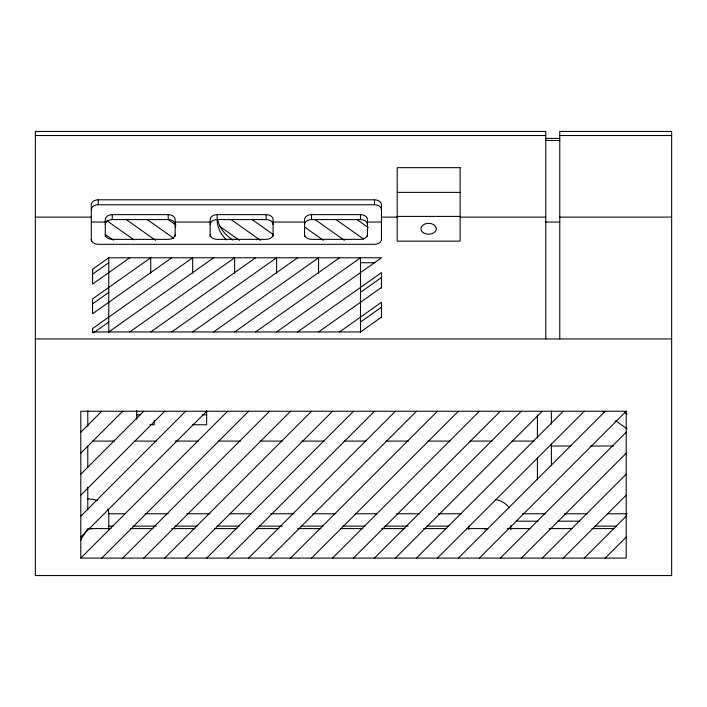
<?xml version="1.0" encoding="UTF-8"?>
<svg xmlns="http://www.w3.org/2000/svg" width="707" height="707" viewBox="0 0 707 707"><rect width="100%" height="100%" fill="white"/><g stroke="black" fill="none" stroke-linecap="round" stroke-linejoin="round"><path stroke-width="1.06" d="M108.772 332.652L108.781 257.781L381.471 257.781L276.587 331.945M80.395 540.519L87.226 529.516M80.801 432.224L101.773 411.253M80.801 453.205L122.753 411.253M80.801 474.185L143.733 411.253M80.801 495.156L164.704 411.253M80.801 516.137L185.685 411.253M80.801 537.108L206.665 411.253M80.801 558.088L626.199 558.088L626.199 411.253L80.801 411.253L80.801 558.088L227.636 411.253M101.773 558.088L248.617 411.253M122.753 558.088L269.588 411.253M143.733 558.088L290.568 411.253M164.704 558.088L311.548 411.253M185.685 558.088L332.52 411.253M206.665 558.088L353.5 411.253M227.636 558.088L374.48 411.253M248.617 558.088L395.452 411.253M269.588 558.088L416.432 411.253M290.568 558.088L437.412 411.253M311.548 558.088L458.383 411.253M332.52 558.088L479.364 411.253M353.5 558.088L500.335 411.253M374.48 558.088L521.315 411.253M395.452 558.088L542.296 411.253M416.432 558.088L563.267 411.253M437.412 558.088L584.247 411.253M458.383 558.088L605.227 411.253M479.364 558.088L626.199 411.253M500.335 558.088L626.199 432.224M521.315 558.088L626.199 453.205M542.296 558.088L626.199 474.185M563.267 558.088L626.199 495.156M584.247 558.088L626.199 516.137M605.227 558.088L626.199 537.108M108.781 257.781L92.564 269.243L92.564 284.073L129.743 257.781M92.564 274.183L108.772 262.721M92.564 303.851L108.772 292.389M171.704 257.781L92.564 313.74L92.564 298.902L150.724 257.781L150.724 273.158M93.465 332.882L108.772 322.056M108.772 331.945L213.655 257.781M129.743 331.945L234.627 257.781L234.627 273.158M150.724 331.945L255.607 257.781M171.704 331.945L276.587 257.781L276.587 273.158M192.675 331.945L297.559 257.781M213.655 331.945L318.539 257.781L318.539 273.158M234.627 331.945L339.519 257.781M255.607 331.945L360.49 257.781L360.49 332.652M297.559 331.945L381.471 272.61L381.471 288.156M360.49 292.389L381.471 277.559M318.539 331.945L381.471 287.449M339.519 331.945L381.471 302.278L381.471 317.814M360.49 322.056L381.471 307.227M381.471 317.116L360.49 331.945L92.564 331.945M35.35 135.523L545.786 135.523M559.776 135.523L671.65 135.523M545.786 138.422L559.776 138.422M545.786 140.472L559.776 140.472M397.201 192.384L460.133 192.384M91.291 241.122L91.291 204.747A6.99 4.94 0 0 1 98.282 199.798L374.48 199.798A6.99 4.94 0 0 1 381.471 204.747L381.471 240.062M91.291 209.687A6.99 4.94 0 0 1 98.282 204.747L374.48 204.747A6.99 4.94 0 0 1 381.471 209.687M105.272 236.394L105.272 219.577A6.99 4.94 0 0 1 112.263 214.636L168.204 214.636A6.99 4.94 0 0 1 175.195 219.577L175.195 236.271M210.156 236.271L210.156 219.577A6.99 4.94 0 0 1 217.146 214.636L266.097 214.636A6.99 4.94 0 0 1 273.088 219.577L273.088 236.394M304.558 236.394L304.558 219.577A6.99 4.94 0 0 1 311.548 214.636L360.49 214.636A6.99 4.94 0 0 1 367.481 219.577L367.481 236.271M397.201 216.413L460.133 216.413M35.35 217.111L91.291 217.111M381.471 217.111L397.201 217.111M460.133 217.111L545.786 217.111M559.776 217.111L671.65 217.111M105.272 224.526A6.99 4.94 0 0 1 112.263 219.577L168.204 219.577A6.99 4.94 0 0 1 175.195 224.526M273.088 224.526A6.99 4.94 0 0 0 266.097 219.577L217.146 219.577A6.99 4.94 0 0 0 210.156 224.526M304.558 224.526A6.99 4.94 0 0 1 311.548 219.577L360.49 219.577A6.99 4.94 0 0 1 367.481 224.526M91.291 222.051L105.272 222.051M175.195 222.051L210.156 222.051M273.088 222.051L304.558 222.051M367.481 222.051L381.471 222.051M545.786 222.051L559.776 222.051M175.195 227L175.654 227M360.49 262.721L374.843 262.721M35.35 338.945L671.65 338.945M136.734 414.876L140.013 414.876M202.282 414.876L206.656 414.876M149.84 424.766L154.214 424.766L154.214 420.532M192.454 424.766L206.656 424.766L206.656 410.59M92.325 441.088L114.41 441.088M134.295 441.088L156.38 441.088M175.15 441.088L198.34 441.088M218.216 441.088L240.309 441.088M260.185 441.088L282.27 441.088M302.145 441.088L324.239 441.088M344.115 441.088L366.199 441.088M386.075 441.088L408.16 441.088M428.044 441.088L450.129 441.088M470.005 441.088L492.09 441.088M511.974 441.088L534.059 441.088M551.38 446.029L571.097 446.029M590.805 446.029L613.809 446.029M108.56 513.768L125.104 513.768M144.97 513.768L168.133 513.768M186.895 513.768L210.067 513.768M229.925 513.768L250.888 513.768M270.746 513.768L293.918 513.768M312.68 513.768L335.843 513.768M355.709 513.768L376.672 513.768M396.53 513.768L419.702 513.768M438.455 513.768L461.627 513.768M522.314 513.768L545.486 513.768M564.239 513.768L587.411 513.768M607.269 513.768L627.127 513.768M516.287 521.183L538.142 521.183M557.805 521.183L579.66 521.183M108.772 526.123L113.191 526.123M133.075 526.123L156.265 526.123M175.044 526.123L197.138 526.123M217.022 526.123L239.116 526.123M259.001 526.123L282.19 526.123M300.97 526.123L323.064 526.123M342.948 526.123L365.042 526.123M384.926 526.123L408.116 526.123M426.895 526.123L448.989 526.123M594.887 526.123L616.645 526.123M110.99 528.597L87.792 528.597A20.98 14.829 0 0 1 91.883 528.88M130.866 528.597L152.959 528.597M171.739 528.597L194.938 528.597M214.813 528.597L236.907 528.597M256.791 528.597L278.876 528.597M297.656 528.597L320.854 528.597M340.739 528.597L362.824 528.597M381.603 528.597L404.802 528.597M423.573 528.597L446.771 528.597M466.655 528.597L487.644 528.597M507.432 528.597L530.506 528.597M549.189 528.597L572.263 528.597M592.042 528.597L614.012 528.597M356.646 219.338L368.347 227.61M624.528 412.208L627.189 414.099M335.675 219.338L363.575 239.063M602.329 411.35L604.105 412.605M615.647 420.762L627.189 428.928M314.695 219.338L344.397 240.336M304.523 226.974L323.417 240.336M251.763 219.338L273.362 234.609M230.791 219.338L260.485 240.336M219.709 226.337L239.514 240.336M167.859 219.338L175.955 225.065M146.879 219.338L173.878 238.427M125.908 219.338L155.602 240.336M106.943 220.761L133.906 239.823M113.42 240.177L105.308 234.432A6.99 4.94 0 0 0 112.263 239.355L168.204 239.355A6.99 4.94 0 0 0 175.195 234.415M559.776 338.945L559.776 131.431L671.65 131.431L671.65 575.569L35.35 575.569L35.35 131.431L545.786 131.431L545.786 338.945M551.38 410.979L551.38 424.094M551.38 443.766L551.38 465.621M537.4 414.947L537.4 438.04M537.4 457.827L537.4 479.876M510.825 525.416L510.825 529.658M468.874 525.849L468.874 529.419M374.48 199.798L374.48 204.747M360.49 214.636L360.49 219.577M311.548 214.636L311.548 219.577M266.097 214.636L266.097 219.577M217.146 214.636L217.146 219.577A48.942 34.608 0 0 0 226.496 239.92M192.675 273.158L192.675 257.781L92.564 328.569L92.564 332.529M168.204 214.636L168.204 219.577M136.734 410.59L136.734 419.313M112.263 214.636L112.263 219.577M108.772 529.419L108.772 513.768A20.98 14.829 0 0 0 107.658 508.996M98.282 199.798L98.282 204.747M87.792 410.758L87.792 426.401M87.792 446.002L87.792 467.256M87.792 487.043L87.792 510.012M87.792 498.93A20.98 14.829 0 0 1 97.681 500.689M484.419 529.101A20.98 14.829 0 0 1 487.662 528.677M495.28 499.442A20.98 14.829 0 0 1 509.234 508.086M210.156 234.415A6.99 4.94 0 0 0 217.146 239.355L266.097 239.355A6.99 4.94 0 0 0 273.088 234.415M304.558 234.415A6.99 4.94 0 0 0 311.548 239.355L360.49 239.355A6.99 4.94 0 0 0 367.481 234.415M91.291 239.355A6.99 4.94 0 0 0 98.282 244.304L374.48 244.304A6.99 4.94 0 0 0 381.471 239.355M233.027 240.15A48.942 34.608 0 0 1 217.57 219.152M460.133 167.665L397.201 167.665L397.201 241.14L460.133 241.14L460.133 167.665M423.228 232.621A7.689 5.435 0 0 0 436.095 230.182A7.689 5.435 0 0 0 426.675 223.527A7.689 5.435 0 0 0 423.228 232.621"/></g></svg>
